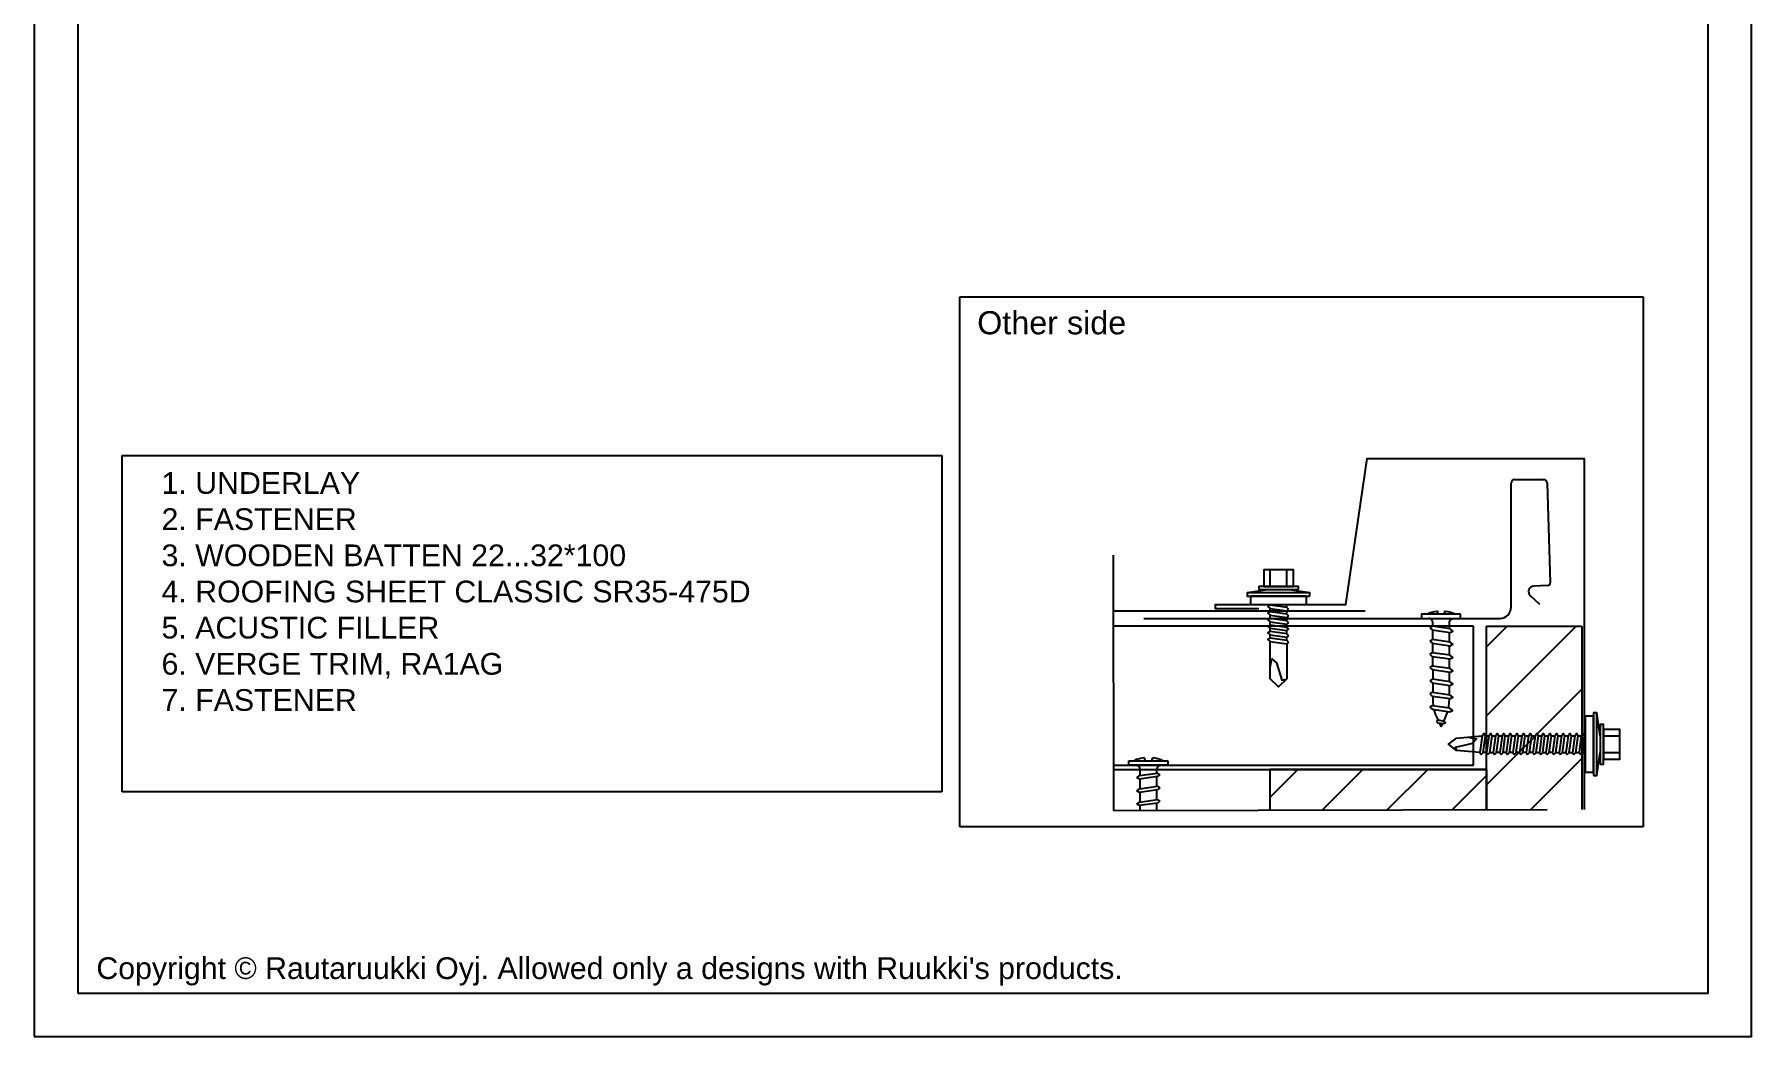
# Model space of a CAD drawing. Extents: x 2509 to 12199, y -2580 to 855.
# Drawn here: x 3232 to 3826, y -855 to -509 of the extents above; entities that cross this region are included whole.
import ezdxf

# ---------------------------------------------------------------- set-up
doc = ezdxf.new("R2010")
doc.units = 0
doc.header["$LTSCALE"] = 50
doc.linetypes.add('PKL', pattern=[7, 3, -2, 0, -2])
doc.layers.add('RUUKKI', color=7, linetype='CONTINUOUS')
doc.styles.add('arial', font='ARIAL.TTF')

# ---------------------------------------------------------------- blocks, each defined once
blk = doc.blocks.new('A$C0127503F')
at = {"layer": 'RUUKKI', "color": 1}
for p, q in [((-33.55, -44.17), (-33.55, -38.45)), ((-27.83, -44.17), (-27.83, -38.45)), ((-33.55, -45.31), (-41.55, -46.45)), ((-19.83, -46.45), (-27.83, -45.31)), ((-33.55, -50.68), (-33.55, -50.45)), ((-33.55, -52.97), (-33.55, -51.82)), ((-27.83, -51.48), (-27.83, -50.45)), ((-27.83, -53.77), (-27.83, -52.62)), ((-33.55, -55.25), (-33.55, -54.11)), ((-33.55, -57.54), (-33.55, -56.4)), ((-33.55, -59.82), (-33.55, -58.68)), ((-27.83, -56.05), (-27.83, -54.91)), ((-27.83, -58.34), (-27.83, -57.2)), ((-33.55, -62.11), (-33.55, -60.97)), ((-27.83, -60.62), (-27.83, -59.48)), ((-27.83, -62.91), (-27.83, -61.77))]:
    blk.add_line(p, q, dxfattribs=at)
for points in [[(-25.55, -44.17), (-25.55, -38.45), (-35.83, -38.45), (-35.83, -44.17)], [(-19.83, -47.6), (-19.83, -46.45), (-41.55, -46.45), (-41.55, -47.6)], [(-23.83, -45.31), (-23.83, -44.17), (-37.55, -44.17), (-37.55, -45.31)], [(-20.98, -50.45), (-20.98, -47.6), (-40.41, -47.6), (-40.41, -50.45)], [(-27.15, -52.17), (-27.83, -51.48), (-33.55, -50.68), (-34.35, -51.14), (-33.55, -51.82), (-27.83, -52.62)], [(-27.15, -54.45), (-27.83, -53.77), (-33.55, -52.97), (-34.35, -53.42), (-33.55, -54.11), (-27.83, -54.91)], [(-27.15, -56.74), (-27.83, -56.05), (-33.55, -55.25), (-34.35, -55.71), (-33.55, -56.4), (-27.83, -57.2)], [(-27.15, -59.02), (-27.83, -58.34), (-33.55, -57.54), (-34.35, -58), (-33.55, -58.68), (-27.83, -59.48)], [(-27.15, -61.31), (-27.83, -60.62), (-33.55, -59.82), (-34.35, -60.28), (-33.55, -60.97), (-27.83, -61.77)], [(-27.15, -63.6), (-27.83, -62.91), (-33.55, -62.11), (-34.35, -62.57), (-33.55, -63.25), (-27.83, -64.05)]]:
    blk.add_lwpolyline(points, close=True, dxfattribs=at)
for points in [[(-33.55, -62.11), (-33.55, -61.92)], [(-27.83, -64.05), (-27.83, -76.1), (-30.69, -78.95), (-33.55, -76.1), (-33.55, -63.25)], [(-27.83, -62.72), (-27.83, -62.91)], [(-33.55, -72.1), (-32.98, -69.24), (-31.38, -70.61), (-29.55, -76.55), (-27.98, -76.24)]]:
    blk.add_lwpolyline(points, dxfattribs=at)
blk = doc.blocks.new('A$C5EA47DC6')
at = {"layer": 'RUUKKI', "color": 7}
for p, q in [((-25.22, -51.39), (-25.22, -8.49)), ((-23.98, -7.25), (-13.97, -7.25)), ((-12.73, -8.46), (-11.72, -42.93)), ((-18.63, -47.35), (-15.47, -50.37)), ((-12.63, -43.91), (-17.4, -44.09)), ((-152.26, -55.25), (-145.81, -55.25)), ((-145.81, -55.25), (-117.95, -55.25)), ((-117.95, -55.25), (-29.08, -55.25))]:
    blk.add_line(p, q, dxfattribs=at)
for centre, radius, start, end in [((-23.98, -8.49), 1.24, 90, 180), ((-13.97, -8.49), 1.24, 1.33902, 90), ((-17.33, -45.98), 1.89, 92.27654, 226.33902), ((-12.66, -42.96), 0.946, 272.27654, 1.94873), ((-29.08, -51.39), 3.86, 270, 360)]:
    blk.add_arc(centre, radius, start, end, dxfattribs=at)
blk = doc.blocks.new('A$C745E1CA1')
at = {"layer": 'RUUKKI', "color": 1}
for p, q in [((22.69, -62.6), (22.69, -59.29)), ((22.69, -67.17), (22.69, -63.86)), ((28.4, -63.4), (28.4, -60.09)), ((28.4, -67.97), (28.4, -64.66)), ((22.69, -71.75), (22.69, -68.43)), ((28.4, -72.55), (28.4, -69.23))]:
    blk.add_line(p, q, dxfattribs=at)
for points in [[(20.59, -53.75, -0.08871), (24.19, -52.75), (24.49, -53.73)], [(26.59, -53.73), (26.89, -52.75, -0.08871), (30.49, -53.75, -0.082321)], [(22.69, -58.03), (22.69, -56.75, 0.414214), (21.19, -55.25)], [(28.4, -58.83), (28.4, -56.75, -0.414214), (29.9, -55.25)], [(22.69, -82.15), (22.69, -83.35, 0.035659), (22.84, -85.48, 0.035659)], [(28.12, -86.22, 0.048189), (28.4, -83.35), (28.4, -82.95)], [(23.08, -86.77, 0.053388), (24.14, -89.79), (24.45, -90.45)], [(26.47, -90.8), (26.95, -89.79, 0.041911), (27.83, -87.44)]]:
    blk.add_lwpolyline(points, format="xyb", dxfattribs=at)
for points in [[(32.29, -53.75), (18.79, -53.75), (18.79, -55.25), (32.29, -55.25)], [(21.64, -58.49), (22.39, -59.25), (28.68, -60.13), (29.56, -59.63), (28.68, -58.87), (22.39, -57.99)], [(21.64, -63.07), (22.39, -63.82), (28.68, -64.7), (29.56, -64.2), (28.68, -63.44), (22.39, -62.56)], [(21.64, -67.64), (22.39, -68.39), (28.68, -69.27), (29.56, -68.77), (28.68, -68.01), (22.39, -67.13)], [(21.64, -72.21), (22.39, -72.96), (28.68, -73.84), (29.56, -73.34), (28.68, -72.59), (22.39, -71.71)], [(21.64, -76.78), (22.39, -77.53), (28.68, -78.41), (29.56, -77.91), (28.68, -77.16), (22.39, -76.28)], [(21.64, -81.35), (22.39, -82.11), (28.68, -82.99), (29.56, -82.48), (28.68, -81.73), (22.39, -80.85)], [(21.64, -85.92), (22.39, -86.68), (28.58, -87.54), (29.46, -87.04), (28.58, -86.29), (22.39, -85.42)], [(23.91, -90.81), (24.45, -91.36), (26.37, -91.63), (27.01, -91.26), (26.37, -90.72), (24.45, -90.45)]]:
    blk.add_lwpolyline(points, close=True, dxfattribs=at)
for points in [[(22.69, -68.56), (22.69, -68.43)], [(28.4, -69.23), (28.4, -69.36)], [(22.69, -73), (22.69, -76.32)], [(28.4, -77.12), (28.4, -73.8)], [(22.69, -77.57), (22.69, -80.89)], [(22.69, -82.15), (22.69, -83.35)], [(28.4, -81.69), (28.4, -78.37)], [(28.4, -83.35), (28.4, -82.95)], [(24.91, -91.42), (25.54, -92.75)], [(25.54, -92.75), (26.09, -91.59)]]:
    blk.add_lwpolyline(points, dxfattribs=at)
blk = doc.blocks.new('A$C4505768C')
at = {"layer": 'RUUKKI', "color": 1}
for p, q in [((-5.59, 25.43), (-6.73, 33.43)), ((-42.96, 25.43), (-41.82, 25.43)), ((-10.96, 25.43), (-10.73, 25.43)), ((-4.45, 25.43), (1.27, 25.43)), ((-43.76, 19.71), (-42.62, 19.71)), ((-27.76, 19.71), (-26.62, 19.71)), ((-25.47, 19.71), (-24.33, 19.71)), ((-20.9, 19.71), (-19.76, 19.71)), ((-18.62, 19.71), (-17.48, 19.71)), ((-16.33, 19.71), (-15.19, 19.71)), ((-14.05, 19.71), (-12.9, 19.71)), ((-11.76, 19.71), (-10.73, 19.71)), ((-6.73, 11.71), (-5.59, 19.71)), ((-4.45, 19.71), (1.27, 19.71))]:
    blk.add_line(p, q, dxfattribs=at)
for points in [[(-10.73, 12.86), (-7.88, 12.86), (-7.88, 32.29), (-10.73, 32.29)], [(-7.88, 11.71), (-6.73, 11.71), (-6.73, 33.43), (-7.88, 33.43)], [(-46.73, 19.03), (-46.05, 19.71), (-45.25, 25.43), (-45.7, 26.23), (-46.39, 25.43), (-47.19, 19.71)], [(-44.45, 19.03), (-43.76, 19.71), (-42.96, 25.43), (-43.42, 26.23), (-44.1, 25.43), (-44.9, 19.71)], [(-42.16, 19.03), (-41.47, 19.71), (-40.67, 25.43), (-41.13, 26.23), (-41.82, 25.43), (-42.62, 19.71)], [(-39.87, 19.03), (-39.19, 19.71), (-38.39, 25.43), (-38.85, 26.23), (-39.53, 25.43), (-40.33, 19.71)], [(-37.59, 19.03), (-36.9, 19.71), (-36.1, 25.43), (-36.56, 26.23), (-37.25, 25.43), (-38.05, 19.71)], [(-35.3, 19.03), (-34.62, 19.71), (-33.82, 25.43), (-34.27, 26.23), (-34.96, 25.43), (-35.76, 19.71)], [(-33.02, 19.03), (-32.33, 19.71), (-31.53, 25.43), (-31.99, 26.23), (-32.67, 25.43), (-33.47, 19.71)], [(-30.73, 19.03), (-30.05, 19.71), (-29.25, 25.43), (-29.7, 26.23), (-30.39, 25.43), (-31.19, 19.71)], [(-28.45, 19.03), (-27.76, 19.71), (-26.96, 25.43), (-27.42, 26.23), (-28.1, 25.43), (-28.9, 19.71)], [(-26.16, 19.03), (-25.47, 19.71), (-24.67, 25.43), (-25.13, 26.23), (-25.82, 25.43), (-26.62, 19.71)], [(-23.87, 19.03), (-23.19, 19.71), (-22.39, 25.43), (-22.85, 26.23), (-23.53, 25.43), (-24.33, 19.71)], [(-21.59, 19.03), (-20.9, 19.71), (-20.1, 25.43), (-20.56, 26.23), (-21.25, 25.43), (-22.05, 19.71)], [(-19.3, 19.03), (-18.62, 19.71), (-17.82, 25.43), (-18.28, 26.23), (-18.96, 25.43), (-19.76, 19.71)], [(-17.02, 19.03), (-16.33, 19.71), (-15.53, 25.43), (-15.99, 26.23), (-16.68, 25.43), (-17.48, 19.71)], [(-14.73, 19.03), (-14.05, 19.71), (-13.25, 25.43), (-13.7, 26.23), (-14.39, 25.43), (-15.19, 19.71)], [(-12.45, 19.03), (-11.76, 19.71), (-10.96, 25.43), (-11.42, 26.23), (-12.1, 25.43), (-12.9, 19.71)], [(-5.59, 15.71), (-4.45, 15.71), (-4.45, 29.43), (-5.59, 29.43)], [(-4.45, 17.43), (1.27, 17.43), (1.27, 27.71), (-4.45, 27.71)]]:
    blk.add_lwpolyline(points, close=True, dxfattribs=at)
for points in [[(-47.19, 19.71), (-55.23, 20.46), (-58.09, 22.57), (-55.23, 24.68), (-46.39, 25.43)], [(-51.23, 25.02), (-48.38, 24.45), (-49.75, 22.85), (-55.69, 21.43), (-55.38, 20.61)], [(-45.25, 25.43), (-44.1, 25.43)], [(-40.67, 25.43), (-39.53, 25.43)], [(-38.39, 25.43), (-37.25, 25.43)], [(-36.1, 25.43), (-34.96, 25.43)], [(-33.82, 25.43), (-32.67, 25.43)], [(-31.53, 25.43), (-30.39, 25.43)], [(-29.25, 25.43), (-28.1, 25.43)], [(-26.96, 25.43), (-25.82, 25.43)], [(-24.67, 25.43), (-23.53, 25.43)], [(-22.39, 25.43), (-21.25, 25.43)], [(-20.1, 25.43), (-18.96, 25.43)], [(-17.82, 25.43), (-16.68, 25.43)], [(-15.53, 25.43), (-14.39, 25.43)], [(-13.25, 25.43), (-12.1, 25.43)], [(-44.9, 19.71), (-46.05, 19.71)], [(-40.33, 19.71), (-41.47, 19.71)], [(-38.05, 19.71), (-39.19, 19.71)], [(-35.76, 19.71), (-36.9, 19.71)], [(-33.47, 19.71), (-34.62, 19.71)], [(-31.19, 19.71), (-32.33, 19.71)], [(-28.9, 19.71), (-30.05, 19.71)], [(-22.05, 19.71), (-23.19, 19.71)]]:
    blk.add_lwpolyline(points, dxfattribs=at)
blk = doc.blocks.new('A$C56FA65C1')
at = {"layer": 'RUUKKI', "color": 1}
for p, q in [((-44.88, 56.28), (-37.8, 63.37)), ((-44.88, 32.42), (-13.93, 63.37)), ((-44.88, 8.55), (-11.88, 41.55)), ((-29.59, -0.02), (-11.88, 17.69))]:
    blk.add_line(p, q, dxfattribs=at)
at = {"layer": 'RUUKKI', "color": 2}
for p, q in [((-44.88, -0.02), (-44.88, 63.37)), ((-44.88, 63.37), (-11.88, 63.37)), ((-11.88, 63.37), (-11.88, -0.02))]:
    blk.add_line(p, q, dxfattribs=at)
blk = doc.blocks.new('A$C148F0554')
at = {"layer": 'RUUKKI', "color": 1}
for p, q in [((-61.79, -18.47), (-52.03, -8.71)), ((-43.47, -22.59), (-29.58, -8.71)), ((-21.02, -22.59), (-7.13, -8.71)), ((1.43, -22.59), (13.21, -10.82))]:
    blk.add_line(p, q, dxfattribs=at)
at = {"layer": 'RUUKKI', "color": 2}
for p, q in [((13.21, -8.71), (-61.79, -8.71)), ((-61.79, -8.71), (-61.79, -22.59)), ((-61.79, -8.71), (13.21, -8.71)), ((13.21, -22.59), (13.21, -8.71)), ((13.21, -8.71), (13.24, -22.66))]:
    blk.add_line(p, q, dxfattribs=at)
blk = doc.blocks.new('A$C525B7EEE')
at = {"layer": 'RUUKKI', "color": 1}
for p, q in [((10.99, 17.21), (10.69, 18.19)), ((13.39, 18.19), (13.09, 17.21)), ((5.29, 17.2), (18.79, 17.2)), ((5.29, 15.7), (5.29, 17.2)), ((18.79, 15.7), (5.29, 15.7)), ((8.02, 11.32), (8.9, 12.07)), ((8.9, 12.07), (15.19, 12.95)), ((9.18, 12.11), (9.18, 14.2)), ((14.9, 12.91), (14.9, 14.2)), ((15.19, 12.95), (15.94, 12.45)), ((15.94, 12.45), (15.19, 11.7)), ((18.79, 17.2), (18.79, 15.7)), ((8.9, 10.82), (8.02, 11.32)), ((8.02, 6.75), (8.9, 7.5)), ((8.9, 6.25), (8.02, 6.75)), ((15.19, 11.7), (8.9, 10.82)), ((8.9, 7.5), (15.19, 8.38)), ((15.19, 7.13), (8.9, 6.25)), ((9.18, 7.54), (9.18, 10.86)), ((9.18, 2.97), (9.18, 6.28)), ((14.9, 8.34), (14.9, 11.66)), ((14.9, 3.77), (14.9, 7.08)), ((15.19, 8.38), (15.94, 7.88)), ((15.94, 7.88), (15.19, 7.13)), ((8.02, 2.18), (8.9, 2.93)), ((8.9, 1.67), (8.02, 2.18)), ((8.9, 2.93), (15.19, 3.81)), ((15.19, 2.55), (8.9, 1.67)), ((9.18, 1.71), (9.18, 1.59)), ((9.18, 0.31), (9.18, 1.71)), ((14.9, 2.39), (14.9, 2.51)), ((14.9, 0.31), (14.9, 2.51)), ((15.19, 3.81), (15.94, 3.31)), ((15.94, 3.31), (15.19, 2.55))]:
    blk.add_line(p, q, dxfattribs=at)
for centre, radius, start, end in [((11.67, 7.63), 10.61, 95.30342, 115.58121), ((12.41, 7.63), 10.61, 64.41879, 84.69658), ((7.68, 14.2), 1.5, 0, 90), ((16.4, 14.2), 1.5, 90, 180)]:
    blk.add_arc(centre, radius, start, end, dxfattribs=at)
blk = doc.blocks.new('A$C5E6B4140')
at = {"layer": 'RUUKKI', "color": 5}
for p, q in [((73.77, 88.01), (73.77, 204.33)), ((73.77, 204.33), (357.28, 204.33)), ((357.28, 204.33), (357.28, 88.01)), ((357.28, 88.01), (73.77, 88.01))]:
    blk.add_line(p, q, dxfattribs=at)

msp = doc.modelspace()

# ---------------------------------------------------------------- linework, layer by layer
at = {"layer": 'RUUKKI', "color": 5}
for p, q in [((3552.08, -599.3), (3788.48, -599.3)), ((3552.08, -782.46), (3552.08, -599.3)), ((3788.48, -599.3), (3788.48, -782.46)), ((3605.19, -762.62), (3734.31, -762.62)), ((3788.48, -782.46), (3552.08, -782.46))]:
    msp.add_line(p, q, dxfattribs=at)
at = {"layer": 'RUUKKI', "color": 1, "linetype": 'PKL'}
for p, q in [((3605.16, -688.56), (3605.33, -776.82)), ((3605.33, -776.82), (3779.19, -776.49))]:
    msp.add_line(p, q, dxfattribs=at)
at = {"layer": 'RUUKKI', "color": 7}
msp.add_line((3692.34, -707.97), (3605.19, -707.97), dxfattribs=at)
at = {"layer": 'RUUKKI', "color": 2}
for p, q in [((3729.81, -713.12), (3605.19, -713.12)), ((3729.81, -761.12), (3729.81, -713.12)), ((3605.19, -761.12), (3729.81, -761.12))]:
    msp.add_line(p, q, dxfattribs=at)
for points in [[(3232, -855), (3826, -855), (3826, 0), (3232, 0)], [(3247, -840), (3811, -840), (3811, -15), (3247, -15)]]:
    msp.add_lwpolyline(points, close=True, dxfattribs=at)
at = {"layer": 'RUUKKI', "color": 3}
msp.add_lwpolyline([(3655.6, -707.12), (3640.6, -707.12), (3640.6, -705.62), (3685.6, -705.62), (3693.05, -655.17), (3768.05, -655.17), (3768.05, -776.51)], dxfattribs=at)

# ---------------------------------------------------------------- block references
at = {"layer": 'RUUKKI', "color": 2}
msp.add_blockref('A$C5E6B4140', (3188.62, -858.4), dxfattribs=at)
at = {"layer": 'RUUKKI'}
for name, p in [('A$C5EA47DC6', (3768.05, -655.17)), ('A$C0127503F', (3693.05, -655.17)), ('A$C745E1CA1', (3693.05, -655.17)), ('A$C56FA65C1', (3779.19, -776.49)), ('A$C4505768C', (3779.19, -776.49)), ('A$C525B7EEE', (3605.33, -776.82)), ('A$C148F0554', (3721.1, -753.92))]:
    msp.add_blockref(name, p, dxfattribs=at)

# ---------------------------------------------------------------- texts
at = {"layer": 'RUUKKI', "color": 2, "style": 'arial'}
msp.add_text('Other side', height=8, dxfattribs=at).set_placement((3558.13, -612.21))
at = {"layer": 'RUUKKI', "color": 2, "insert": (3276, -659.86), "char_height": 7.5, "width": 275.2633, "attachment_point": 1, "style": 'arial'}
msp.add_mtext('1. UNDERLAY\\P2. FASTENER\\P3. WOODEN BATTEN 22...32*100\\P4. ROOFING SHEET CLASSIC SR35-475D\\P5. ACUSTIC FILLER\\P6. VERGE TRIM, RA1AG\\P7. FASTENER', dxfattribs=at)
at = {"layer": 'RUUKKI', "color": 1, "insert": (3253.46, -827.58), "char_height": 7.5, "width": 360.6761, "attachment_point": 1, "style": 'arial'}
msp.add_mtext("Copyright © Rautaruukki Oyj. Allowed only a designs with Ruukki's products.", dxfattribs=at)

doc.saveas('drawing.dxf')
